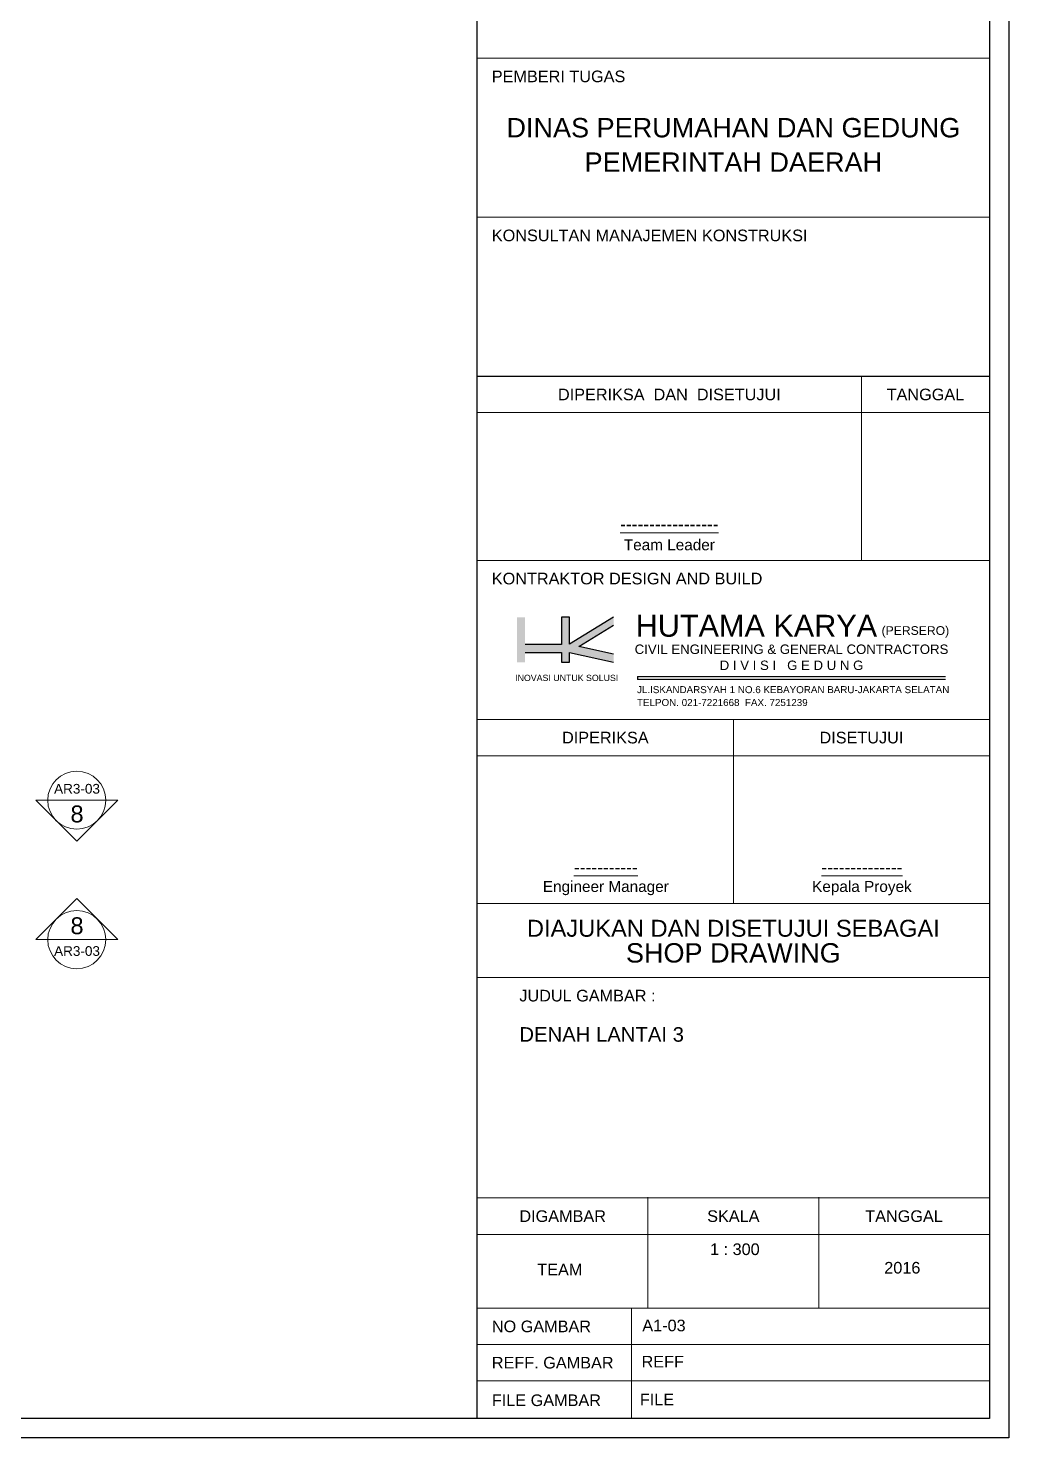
# Model space of a CAD drawing. Header units: millimetres. Extents: x -324 to 75, y -297 to 74.
# Drawn here: x -39.59 to -9.21, y -15.09 to 28.6 of the extents above; entities that cross this region are included whole.
import ezdxf
from ezdxf.enums import TextEntityAlignment as Align

# ---------------------------------------------------------------- set-up
doc = ezdxf.new("R2010")
doc.units = ezdxf.units.MM
for name, color, linetype, lineweight in [('KOP', 7, 'Continuous', 20), ('KOP GARIS', 1, 'Continuous', 30), ('NOT', 7, 'Continuous', 20)]:
    doc.layers.add(name, color=color, linetype=linetype, lineweight=lineweight)
doc.styles.add('BOLD', font='arial.ttf')
doc.styles.add('S', font='simplex', dxfattribs={"width": 0.75})
doc.styles.get("Standard").update_dxf_attribs({"font": 'arial.ttf'})

# ---------------------------------------------------------------- blocks, each defined once
blk = doc.blocks.new('KOP A3 DED')
at = {"true_color": 0xfe0101}
blk.add_hatch(color=1, dxfattribs=at).paths.add_polyline_path([(16.559, 8.175), (16.918, 8.396), (16.918, 8.478), (16.461, 8.198), (16.461, 8.478), (16.379, 8.478), (16.379, 8.197), (16.004, 8.197), (16.004, 8.478), (15.922, 8.478), (15.922, 8.013), (16.004, 8.013), (16.004, 8.114), (16.379, 8.114), (16.379, 8.013), (16.461, 8.013), (16.461, 8.114), (16.918, 8.013), (16.918, 8.095)])
at = {"color": 8, "linetype": 'Continuous'}
blk.add_line((15.51, 10.967), (20.8, 10.967), dxfattribs=at)
at = {"color": 1, "true_color": 0xfe0101}
for p, q in [((16.379, 8.478), (16.379, 8.197)), ((16.461, 8.478), (16.379, 8.478)), ((16.461, 8.198), (16.461, 8.478)), ((16.918, 8.478), (16.461, 8.198)), ((16.559, 8.175), (16.918, 8.396)), ((16.379, 8.197), (16.004, 8.197)), ((16.918, 8.095), (16.559, 8.175)), ((16.004, 8.114), (16.379, 8.114)), ((16.379, 8.114), (16.379, 8.013)), ((16.379, 8.013), (16.461, 8.013)), ((16.461, 8.114), (16.918, 8.013)), ((16.461, 8.013), (16.461, 8.114))]:
    blk.add_line(p, q, dxfattribs=at)
at = {"color": 9}
blk.add_line((17.164, 7.865), (17.164, 7.835), dxfattribs=at)
blk.add_lwpolyline([(-21, 29.697), (21, 29.697), (21, 0), (-21, 0), (-21, 29.697)])
at = {"color": 7}
for p in [(17.273, 2.478), (19.037, 2.478)]:
    blk.add_point(p, dxfattribs=at)
at = {"layer": 'KOP'}
for p, q in [((15.51, 14.253), (20.8, 14.253)), ((15.51, 12.61), (20.8, 12.61)), ((15.51, 10.967), (20.8, 10.967)), ((19.478, 10.967), (19.478, 9.064)), ((15.51, 10.592), (20.8, 10.592)), ((15.51, 9.064), (20.8, 9.064)), ((20.348, 7.865), (17.164, 7.865)), ((17.164, 7.835), (20.348, 7.835)), ((15.51, 7.421), (20.8, 7.421)), ((18.155, 7.421), (18.155, 5.519)), ((15.51, 7.046), (20.8, 7.046)), ((15.51, 5.519), (20.8, 5.519)), ((15.51, 4.755), (20.8, 4.755)), ((15.51, 2.478), (20.8, 2.478)), ((17.273, 2.478), (17.273, 1.339)), ((19.037, 2.478), (19.037, 1.339)), ((15.51, 2.102), (20.8, 2.102)), ((15.51, 1.339), (20.8, 1.339)), ((17.102, 1.339), (17.102, 0.2)), ((15.51, 0.964), (20.8, 0.964)), ((20.8, 0.589), (15.51, 0.589))]:
    blk.add_line(p, q, dxfattribs=at)
blk.add_solid([(17.164, 7.865), (17.164, 7.835), (20.348, 7.865), (20.348, 7.835)], dxfattribs=at)
at = {"layer": 'KOP GARIS'}
blk.add_line((15.51, 0.2), (15.51, 29.497), dxfattribs=at)
blk.add_lwpolyline([(-20.8, 29.497), (20.8, 29.497), (20.8, 0.2), (-20.8, 0.2)], close=True, dxfattribs=at)
at = {"layer": 'KOP', "style": 'BOLD'}
for s, height, p in [('PEMBERI TUGAS', 0.12003, (17.039, 14.065)), ('KONSULTAN MANAJEMEN KONSTRUKSI', 0.12003, (18.921, 12.422)), ('KONTRAKTOR DESIGN AND BUILD', 0.12003, (18.455, 8.877)), ('NO GAMBAR', 0.12, (16.685, 1.151)), ('REFF. GAMBAR', 0.12003, (16.918, 0.776)), ('FILE GAMBAR', 0.12003, (16.788, 0.388))]:
    blk.add_text(s, height=height, dxfattribs=at).set_placement(p, align=Align.MIDDLE_RIGHT)
for s, height, p in [('DINAS PERUMAHAN DAN GEDUNG', 0.19998, (18.155, 13.535)), ('PEMERINTAH DAERAH', 0.19998, (18.155, 13.179)), ('DIPERIKSA  DAN  DISETUJUI', 0.12003, (17.494, 10.779)), ('TANGGAL', 0.12, (20.139, 10.779)), ('DIPERIKSA', 0.12, (16.833, 7.234)), ('DISETUJUI', 0.12, (19.478, 7.234)), ('DIAJUKAN DAN DISETUJUI SEBAGAI', 0.17498, (18.155, 5.264)), ('SHOP DRAWING', 0.19998, (18.155, 5.01)), ('JUDUL GAMBAR :', 0.12003, (16.648, 4.568)), ('DIGAMBAR', 0.12, (16.392, 2.29)), ('SKALA', 0.12, (18.155, 2.29)), ('TANGGAL', 0.12, (19.918, 2.29))]:
    blk.add_text(s, height=height, dxfattribs=at).set_placement(p, align=Align.MIDDLE_CENTER)
for s, height, p in [('%%U-----------------', 0.12861, (17.494, 9.44)), ('Team Leader', 0.11318, (17.494, 9.228)), ('%%U-----------', 0.12861, (16.838, 5.895)), ('%%U--------------', 0.12861, (19.483, 5.895)), ('Engineer Manager', 0.11318, (16.838, 5.682)), ('Kepala Proyek', 0.11318, (19.483, 5.682))]:
    blk.add_text(s, height=height, dxfattribs=at).set_placement(p, align=Align.MIDDLE)
for s, height, p in [('HUTAMA KARYA', 0.22633, (17.146, 8.276)), ('(PERSERO)', 0.09, (19.686, 8.295))]:
    blk.add_text(s, height=height, dxfattribs=at).set_placement(p)
for s, p in [('CIVIL ENGINEERING & GENERAL CONTRACTORS', (18.756, 8.098)), ('D I V I S I   G E D U N G', (18.756, 7.932))]:
    blk.add_text(s, height=0.09753, dxfattribs=at).set_placement(p, align=Align.CENTER)
at = {"layer": 'KOP'}
for s, p in [('JL.ISKANDARSYAH 1 NO.6 KEBAYORAN BARU-JAKARTA SELATAN', (17.16, 7.693)), ('TELPON. 021-7221668  FAX. 7251239', (17.16, 7.56))]:
    blk.add_text(s, height=0.07252, dxfattribs=at).set_placement(p)
at = {"layer": 'KOP', "ltscale": 1500, "insert": (16.434, 7.85), "char_height": 0.06502, "width": 1.36933, "attachment_point": 5}
blk.add_mtext('INOVASI UNTUK SOLUSI', dxfattribs=at)
at = {"layer": 'KOP', "style": 'BOLD'}
for tag, p in [('JUDUL1', (15.945, 4.092)), ('JUDUL2', (15.945, 3.747)), ('JUDUL3', (15.945, 3.427)), ('NO', (17.215, 1.101)), ('REFF', (17.207, 0.727)), ('FILE', (17.189, 0.336))]:
    blk.add_attdef(tag, p, '', height=0.12, dxfattribs=at)
for tag, p in [('SCALE1', (18.171, 1.948)), ('NAME', (16.363, 1.738)), ('SCALE2', (18.169, 1.733)), ('DATE', (19.9, 1.757)), ('SCALE3', (18.17, 1.521))]:
    blk.add_attdef(tag, text='', height=0.12, dxfattribs=at).set_placement(p, align=Align.MIDDLE_CENTER)
blk = doc.blocks.new('Npa')
for p, q in [((-0.849, 0), (0, 0.849)), ((0.849, 0), (0, 0.849)), ((0.849, 0), (-0.849, 0))]:
    blk.add_line(p, q)
blk.add_circle((0, 0), 0.6)
at = {"color": 5, "style": 'S', "width": 0.75, "flags": 4}
blk.add_attdef('NO', text='', height=0.3, dxfattribs=at).set_placement((0.005, 0.113), align=Align.CENTER)
at = {"style": 'S', "width": 0.75, "flags": 4}
blk.add_attdef('NOLBR', text='', height=0.2, dxfattribs=at).set_placement((0.005, -0.334), align=Align.CENTER)

msp = doc.modelspace()

# ---------------------------------------------------------------- block references
ref = msp.add_blockref('KOP A3 DED', (-72.209, -15.093), dxfattribs=dict(xscale=3, yscale=3, zscale=3))
ref.add_attrib('NO', 'A1-03', (-20.565, -11.792), dxfattribs={"layer": 'KOP', "height": 0.3601, "style": 'BOLD'})
ref.add_attrib('FILE', 'FILE', (-20.64, -14.086), dxfattribs={"layer": 'KOP', "height": 0.3601, "style": 'BOLD'})
ref.add_attrib('REFF', 'REFF', (-20.588, -12.914), dxfattribs={"layer": 'KOP', "height": 0.3601, "style": 'BOLD'})
ref.add_attrib('JUDUL1', 'DENAH LANTAI 3', (-24.375, -2.816), dxfattribs={"layer": 'KOP', "height": 0.45, "style": 'BOLD'})
ref.add_attrib('NAME', 'TEAM', dxfattribs={"layer": 'KOP', "height": 0.3601, "style": 'BOLD'}).set_placement((-23.121, -9.88), align=Align.MIDDLE_CENTER)
ref.add_attrib('SCALE1', '1 : 300', dxfattribs={"layer": 'KOP', "height": 0.3601, "style": 'BOLD'}).set_placement((-17.697, -9.249), align=Align.MIDDLE_CENTER)
ref.add_attrib('DATE', '2016', dxfattribs={"layer": 'KOP', "height": 0.3601, "style": 'BOLD'}).set_placement((-12.508, -9.822), align=Align.MIDDLE_CENTER)
at = {"layer": 'NOT'}
ref = msp.add_blockref('Npa', (-38.089, 4.668), dxfattribs=dict(at, xscale=-1.5, yscale=1.5, zscale=1.499999999999996, rotation=180))
ref.add_attrib('NO', '8', dxfattribs={"layer": '0', "height": 0.525, "flags": 4}).set_placement((-38.081, 3.98), align=Align.CENTER)
ref.add_attrib('NOLBR', 'AR3-03', dxfattribs={"layer": '0', "height": 0.3, "flags": 4}).set_placement((-38.081, 4.873), align=Align.CENTER)
ref = msp.add_blockref('Npa', (-38.089, 0.346), dxfattribs=dict(at, xscale=1.5, yscale=1.5, zscale=1.499999999999996))
ref.add_attrib('NO', '8', dxfattribs={"layer": '0', "height": 0.525, "flags": 4}).set_placement((-38.081, 0.515), align=Align.CENTER)
ref.add_attrib('NOLBR', 'AR3-03', dxfattribs={"layer": '0', "height": 0.3, "flags": 4}).set_placement((-38.081, -0.156), align=Align.CENTER)

doc.saveas('drawing.dxf')
